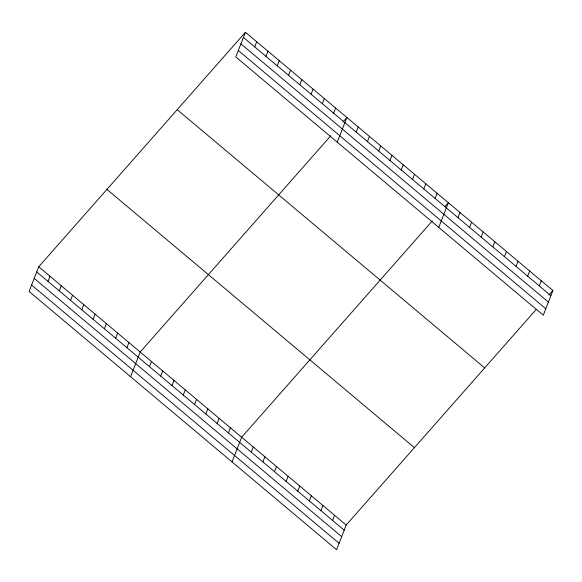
<?xml version="1.0" encoding="UTF-8"?>
<svg xmlns="http://www.w3.org/2000/svg" width="582" height="582" viewBox="0 0 582 582"><rect width="100%" height="100%" fill="white"/><g stroke="black" fill="none" stroke-linecap="round" stroke-linejoin="round"><path stroke-width="0.87" d="M245.429 32.272L235.812 56.949L543.282 315.204L552.9 290.527L245.429 32.272L38.718 266.796L29.1 291.473L336.571 549.728L346.188 525.051L536.277 309.384M47.993 281.412L49.994 276.268M59.262 290.884L61.27 285.74M70.538 300.348L72.539 295.205M81.815 309.82L83.815 304.677M93.084 319.285L95.092 314.142M104.36 328.757L106.368 323.614M115.636 338.229L117.637 333.086M126.905 347.694L128.913 342.551M254.698 46.887L256.706 41.744M130.564 376.7L140.189 352.023L330.845 135.708M265.974 56.352L267.975 51.209M149.458 366.631L151.458 361.495M277.243 65.824L279.251 60.681M160.727 376.103L162.734 370.96M288.519 75.296L290.527 70.153M172.003 385.575L174.011 380.432M299.795 84.761L301.796 79.618M183.279 395.04L185.28 389.896M311.064 94.233L313.072 89.09M194.548 404.512L196.556 399.368M322.341 103.698L324.349 98.562M205.824 413.977L207.832 408.84M333.617 113.17L335.618 108.026M217.101 423.449L219.101 418.305M337.276 142.175L346.894 117.499L342.885 122.053M228.37 432.921L230.377 427.777M356.162 132.107L358.17 126.963M232.029 461.919L241.654 437.242L432.31 220.927M367.438 141.579L369.446 136.435M251.264 452.141L253.265 446.998M378.715 151.044L380.715 145.907M262.875 461.897L264.883 456.754M389.984 160.516L391.992 155.372M274.493 471.653L276.501 466.509M401.26 169.988L403.268 164.844M286.111 481.416L288.112 476.272M412.536 179.452L414.537 174.309M297.722 491.172L299.73 486.028M423.805 188.924L425.813 183.781M309.34 500.927L311.341 495.784M435.081 198.397L437.089 193.253M320.958 510.683L322.959 505.54M438.741 227.395L448.358 202.718L444.917 206.625M332.569 520.439L334.577 515.296M457.969 217.617L459.976 212.474M469.587 227.373L471.595 222.229M481.205 237.129L483.206 231.985M492.816 246.884L494.824 241.741M504.434 256.64L506.435 251.497M516.045 266.396L518.053 261.253M527.663 276.152L529.671 271.008M539.281 285.908L541.282 280.771M548.884 295.074L552.9 290.527M243.422 37.415L550.892 295.671M240.912 43.861L548.382 302.116M238.322 50.503L545.792 308.751M177.219 109.671L484.69 367.919M106.935 189.405L414.406 447.66M38.718 266.796L346.188 525.051M36.717 271.94L344.188 530.195M34.2 278.385L341.67 536.64M31.61 285.027L339.08 543.282"/></g></svg>
